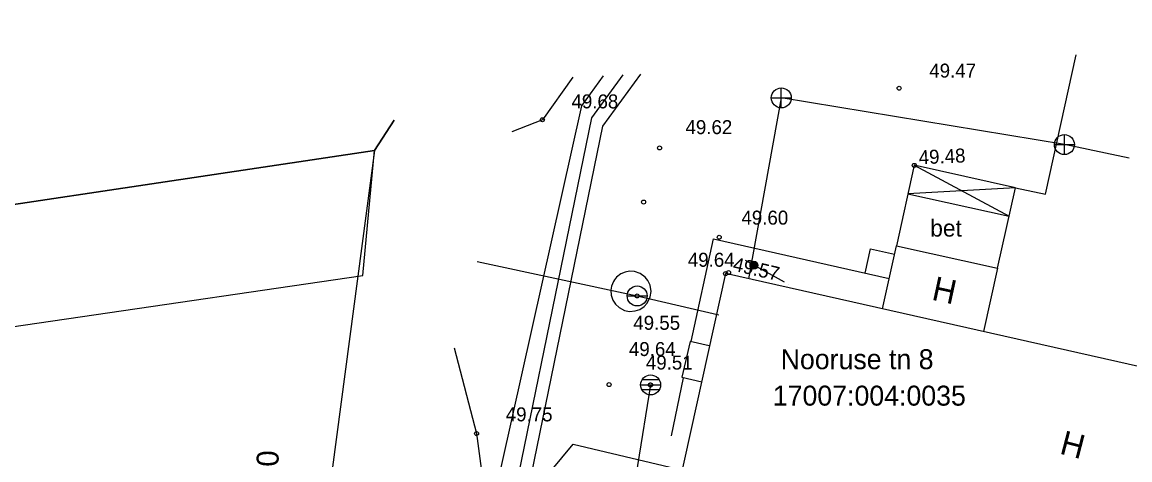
# Model space of a CAD drawing. Extents: x 641349 to 641717, y 6455477 to 6455943.
# Drawn here: x 641587.7 to 641643.2, y 6455706.6 to 6455728.5 of the extents above; entities that cross this region are included whole.
import ezdxf

# ---------------------------------------------------------------- set-up
doc = ezdxf.new("R2010")
doc.units = 0
for name, color, linetype in [('DTRASS', 7, 'Continuous'), ('HOONE', 7, 'Continuous'), ('HOONEDET', 7, 'Continuous'), ('KKAEV', 7, 'Continuous'), ('KORGUS', 7, 'Continuous'), ('KTRASS', 7, 'Continuous'), ('MOOTPIIR', 7, 'Continuous'), ('PIIR', 7, 'Continuous'), ('SIOHULIIN', 7, 'Continuous'), ('SKKAEV', 7, 'Continuous'), ('SKTRASS', 7, 'Continuous'), ('TEE', 7, 'Continuous'), ('TTRASS', 7, 'Continuous'), ('VKAEV', 7, 'Continuous'), ('VORK', 7, 'Continuous'), ('VTRASS', 7, 'Continuous')]:
    doc.layers.add(name, color=color, linetype=linetype)

msp = doc.modelspace()

# ---------------------------------------------------------------- linework, layer by layer
at = {"layer": 'DTRASS'}
msp.add_lwpolyline([(641616.808, 6455725.79), (641615.714, 6455724.283), (641609.74, 6455697.5)], dxfattribs=at)
at = {"layer": 'HOONE'}
for p, q in [((641632.38, 6455721.305), (641631.488, 6455717.274)), ((641637.445, 6455720.185), (641632.38, 6455721.305)), ((641636.554, 6455716.154), (641637.445, 6455720.185)), ((641632.063, 6455719.87), (641637.128, 6455718.75)), ((641630.79, 6455714.116), (641631.488, 6455717.274)), ((641631.488, 6455717.274), (641636.554, 6455716.154)), ((641636.554, 6455716.154), (641635.852, 6455712.978)), ((641622.931, 6455715.883), (641620.218, 6455703.6)), ((641648.575, 6455710.118), (641622.931, 6455715.883)), ((641621.156, 6455712.489), (641620.742, 6455710.701)), ((641622.111, 6455712.267), (641621.156, 6455712.489)), ((641620.742, 6455710.701), (641621.735, 6455710.47))]:
    msp.add_line(p, q, dxfattribs=at)
for points in [[(641632.38, 6455721.305), (641637.128, 6455718.75)], [(641637.445, 6455720.185), (641632.063, 6455719.87)]]:
    msp.add_lwpolyline(points, dxfattribs=at)
at = {"layer": 'HOONEDET'}
for p, q in [((641621.208, 6455712.477), (641622.322, 6455717.626)), ((641622.322, 6455717.626), (641631.127, 6455715.64)), ((641629.922, 6455715.906), (641630.191, 6455717.126)), ((641630.191, 6455717.126), (641631.396, 6455716.859)), ((641620.215, 6455707.767), (641620.829, 6455710.669))]:
    msp.add_line(p, q, dxfattribs=at)
at = {"layer": 'KKAEV'}
for p, q in [((641625.72, 6455724.18), (641625.72, 6455725.18)), ((641625.22, 6455724.68), (641626.22, 6455724.68)), ((641639.897, 6455721.841), (641639.897, 6455722.841)), ((641639.397, 6455722.341), (641640.397, 6455722.341))]:
    msp.add_line(p, q, dxfattribs=at)
for centre in [(641625.72, 6455724.68), (641639.897, 6455722.341)]:
    msp.add_circle(centre, 0.5, dxfattribs=at)
at = {"layer": 'KORGUS'}
for centre in [(641631.621, 6455725.165), (641613.757, 6455723.582), (641619.624, 6455722.174), (641632.38, 6455721.3), (641618.826, 6455719.465), (641622.611, 6455717.703), (641622.931, 6455715.883), (641623.081, 6455715.935), (641618.502, 6455714.763), (641617.097, 6455710.326), (641619.16, 6455710.31), (641619.177, 6455710.311), (641610.462, 6455707.874)]:
    msp.add_circle(centre, 0.1, dxfattribs=at)
at = {"layer": 'KTRASS'}
msp.add_lwpolyline([(641643.148, 6455721.656), (641639.896, 6455722.341), (641625.72, 6455724.68), (641624.079, 6455715.625)], dxfattribs=at)
at = {"layer": 'MOOTPIIR'}
msp.add_lwpolyline([(641599.063, 6455687.763), (641615.297, 6455707.336), (641642.117, 6455700.989), (641634.948, 6455681.675), (641588.836, 6455656.441), (641584.8, 6455660.761), (641559.255, 6455648.586), (641543.789, 6455674.674), (641548.435, 6455679.921), (641535.711, 6455699.94), (641527.171, 6455699.94), (641517.936, 6455715.046), (641524.291, 6455719.717), (641512.45, 6455736.936), (641493.593, 6455726.997), (641468.744, 6455769.782), (641461.644, 6455767.149), (641454.196, 6455778.578), (641457.818, 6455781.137)], dxfattribs=at)
at = {"layer": 'PIIR'}
for points in [[(641589.426, 6455648.229), (641550.26, 6455712.24), (641554.42, 6455714.05), (641575.07, 6455711.45), (641604.77, 6455715.78), (641605.35, 6455722.04), (641575, 6455717.51), (641550.42, 6455720.59), (641529.94, 6455756.51), (641523.39, 6455767.25), (641482.27, 6455834.59), (641458.339, 6455875.692)], [(641541.429, 6455765.157), (641529.94, 6455756.51), (641550.42, 6455720.59), (641575, 6455717.51), (641605.35, 6455722.04), (641606.33, 6455723.569)], [(641606.33, 6455723.569), (641605.35, 6455722.04), (641600.93, 6455688.71), (641639.62, 6455681.68), (641642.917, 6455680.926)]]:
    msp.add_lwpolyline(points, dxfattribs=at)
at = {"layer": 'SIOHULIIN'}
for p, q in [((641625.876, 6455715.449), (641623.92, 6455716.541)), ((641626.094, 6455715.327), (641626.094, 6455715.327))]:
    msp.add_line(p, q, dxfattribs=at)
for radius in [0.199, 0.19, 0.18, 0.171, 0.162, 0.152, 0.143, 0.133, 0.124, 0.114, 0.105, 0.0953, 0.0858, 0.0763, 0.0669, 0.0574, 0.0479, 0.0385, 0.029, 0.0195, 0.0101, 0.00061]:
    msp.add_circle((641624.353, 6455716.299), radius, dxfattribs=at)
at = {"layer": 'SKKAEV'}
for p, q in [((641618.677, 6455710.311), (641619.677, 6455710.311)), ((641618.677, 6455710.311), (641619.677, 6455710.311)), ((641619.607, 6455710.561), (641618.747, 6455710.561)), ((641619.607, 6455710.561), (641618.747, 6455710.561)), ((641619.607, 6455710.061), (641618.747, 6455710.061)), ((641619.607, 6455710.061), (641618.747, 6455710.061))]:
    msp.add_line(p, q, dxfattribs=at)
msp.add_circle((641619.177, 6455710.311), 0.5, dxfattribs=at)
msp.add_circle((641619.177, 6455710.311), 0.5, dxfattribs=at)
at = {"layer": 'SKTRASS'}
msp.add_lwpolyline([(641619.177, 6455710.311), (641617.869, 6455702.23)], dxfattribs=at)
at = {"layer": 'TEE'}
for points in [[(641637.445, 6455720.185), (641638.951, 6455719.86), (641640.487, 6455726.83)], [(641615.29, 6455725.723), (641613.757, 6455723.582), (641612.232, 6455722.975)], [(641609.339, 6455712.168), (641610.462, 6455707.874), (641612.2, 6455694.824), (641608.793, 6455687.127), (641601.948, 6455680.94)]]:
    msp.add_lwpolyline(points, dxfattribs=at)
at = {"layer": 'TTRASS'}
for points in [[(641617.787, 6455725.833), (641616.213, 6455723.681), (641611.018, 6455698.345), (641640.299, 6455690.814)], [(641640.318, 6455691.274), (641611.77, 6455698.822), (641616.781, 6455723.265), (641618.688, 6455725.873)]]:
    msp.add_lwpolyline(points, dxfattribs=at)
at = {"layer": 'VKAEV'}
msp.add_line((641618.002, 6455714.763), (641619.002, 6455714.763), dxfattribs=at)
msp.add_circle((641618.502, 6455714.763), 0.5, dxfattribs=at)
at = {"layer": 'VTRASS'}
msp.add_line((641618.502, 6455714.763), (641622.591, 6455713.817), dxfattribs=at)
msp.add_lwpolyline([(641610.495, 6455716.486), (641618.502, 6455714.763)], dxfattribs=at)
msp.add_lwpolyline([(641617.318, 6455715.493), (641617.222, 6455715.261), (641617.188, 6455715.058), (641617.204, 6455714.803), (641617.287, 6455714.554), (641617.419, 6455714.351), (641617.6, 6455714.18), (641617.875, 6455714.04), (641618.114, 6455713.991), (641618.398, 6455714.015), (641618.632, 6455714.089), (641618.85, 6455714.241), (641619.002, 6455714.403), (641619.154, 6455714.712), (641619.199, 6455714.995), (641619.151, 6455715.301), (641619.037, 6455715.541), (641618.9, 6455715.711), (641618.647, 6455715.894), (641618.378, 6455715.984), (641618.123, 6455715.999), (641617.898, 6455715.957), (641617.688, 6455715.866), (641617.475, 6455715.701), (641617.372, 6455715.576)], close=True, dxfattribs=at)

# ---------------------------------------------------------------- texts
at = {"layer": 'HOONE'}
for rotation, p in [(347.8184, (641633.205, 6455714.583)), (345.4942, (641639.61, 6455706.88))]:
    msp.add_text('H', height=1.2, rotation=rotation, dxfattribs=at).set_placement(p)
at = {"layer": 'KORGUS'}
for s, p in [('49.47', (641633.131, 6455725.695)), ('49.68', (641615.215, 6455724.155)), ('49.62', (641620.923, 6455722.865)), ('49.60', (641623.725, 6455718.335)), ('49.64', (641621.041, 6455716.225)), (' 49.55', (641618.05, 6455713.07)), ('49.64', (641618.091, 6455711.755)), (' 49.51', (641618.68, 6455711.08)), ('49.75', (641611.923, 6455708.485))]:
    msp.add_text(s, height=0.7, dxfattribs=at).set_placement(p)
for s, rotation, p in [('49.48', 2.564, (641632.617, 6455721.35)), (' 49.57', 346.9688, (641623, 6455716.1))]:
    msp.add_text(s, height=0.7, rotation=rotation, dxfattribs=at).set_placement(p)
at = {"layer": 'PIIR'}
for s, p in [('Nooruse tn 8', (641625.688, 6455711.097)), ('17007:004:0035', (641625.295, 6455709.273))]:
    msp.add_text(s, height=0.99996, dxfattribs=at).set_placement(p)
at = {"layer": 'TEE'}
msp.add_text('bet', height=0.85, dxfattribs=at).set_placement((641633.181, 6455717.735))
at = {"layer": 'VORK'}
msp.add_text('641600', height=1.1, rotation=90, dxfattribs=at).set_placement((641600.55, 6455702.125))

doc.saveas('drawing.dxf')
